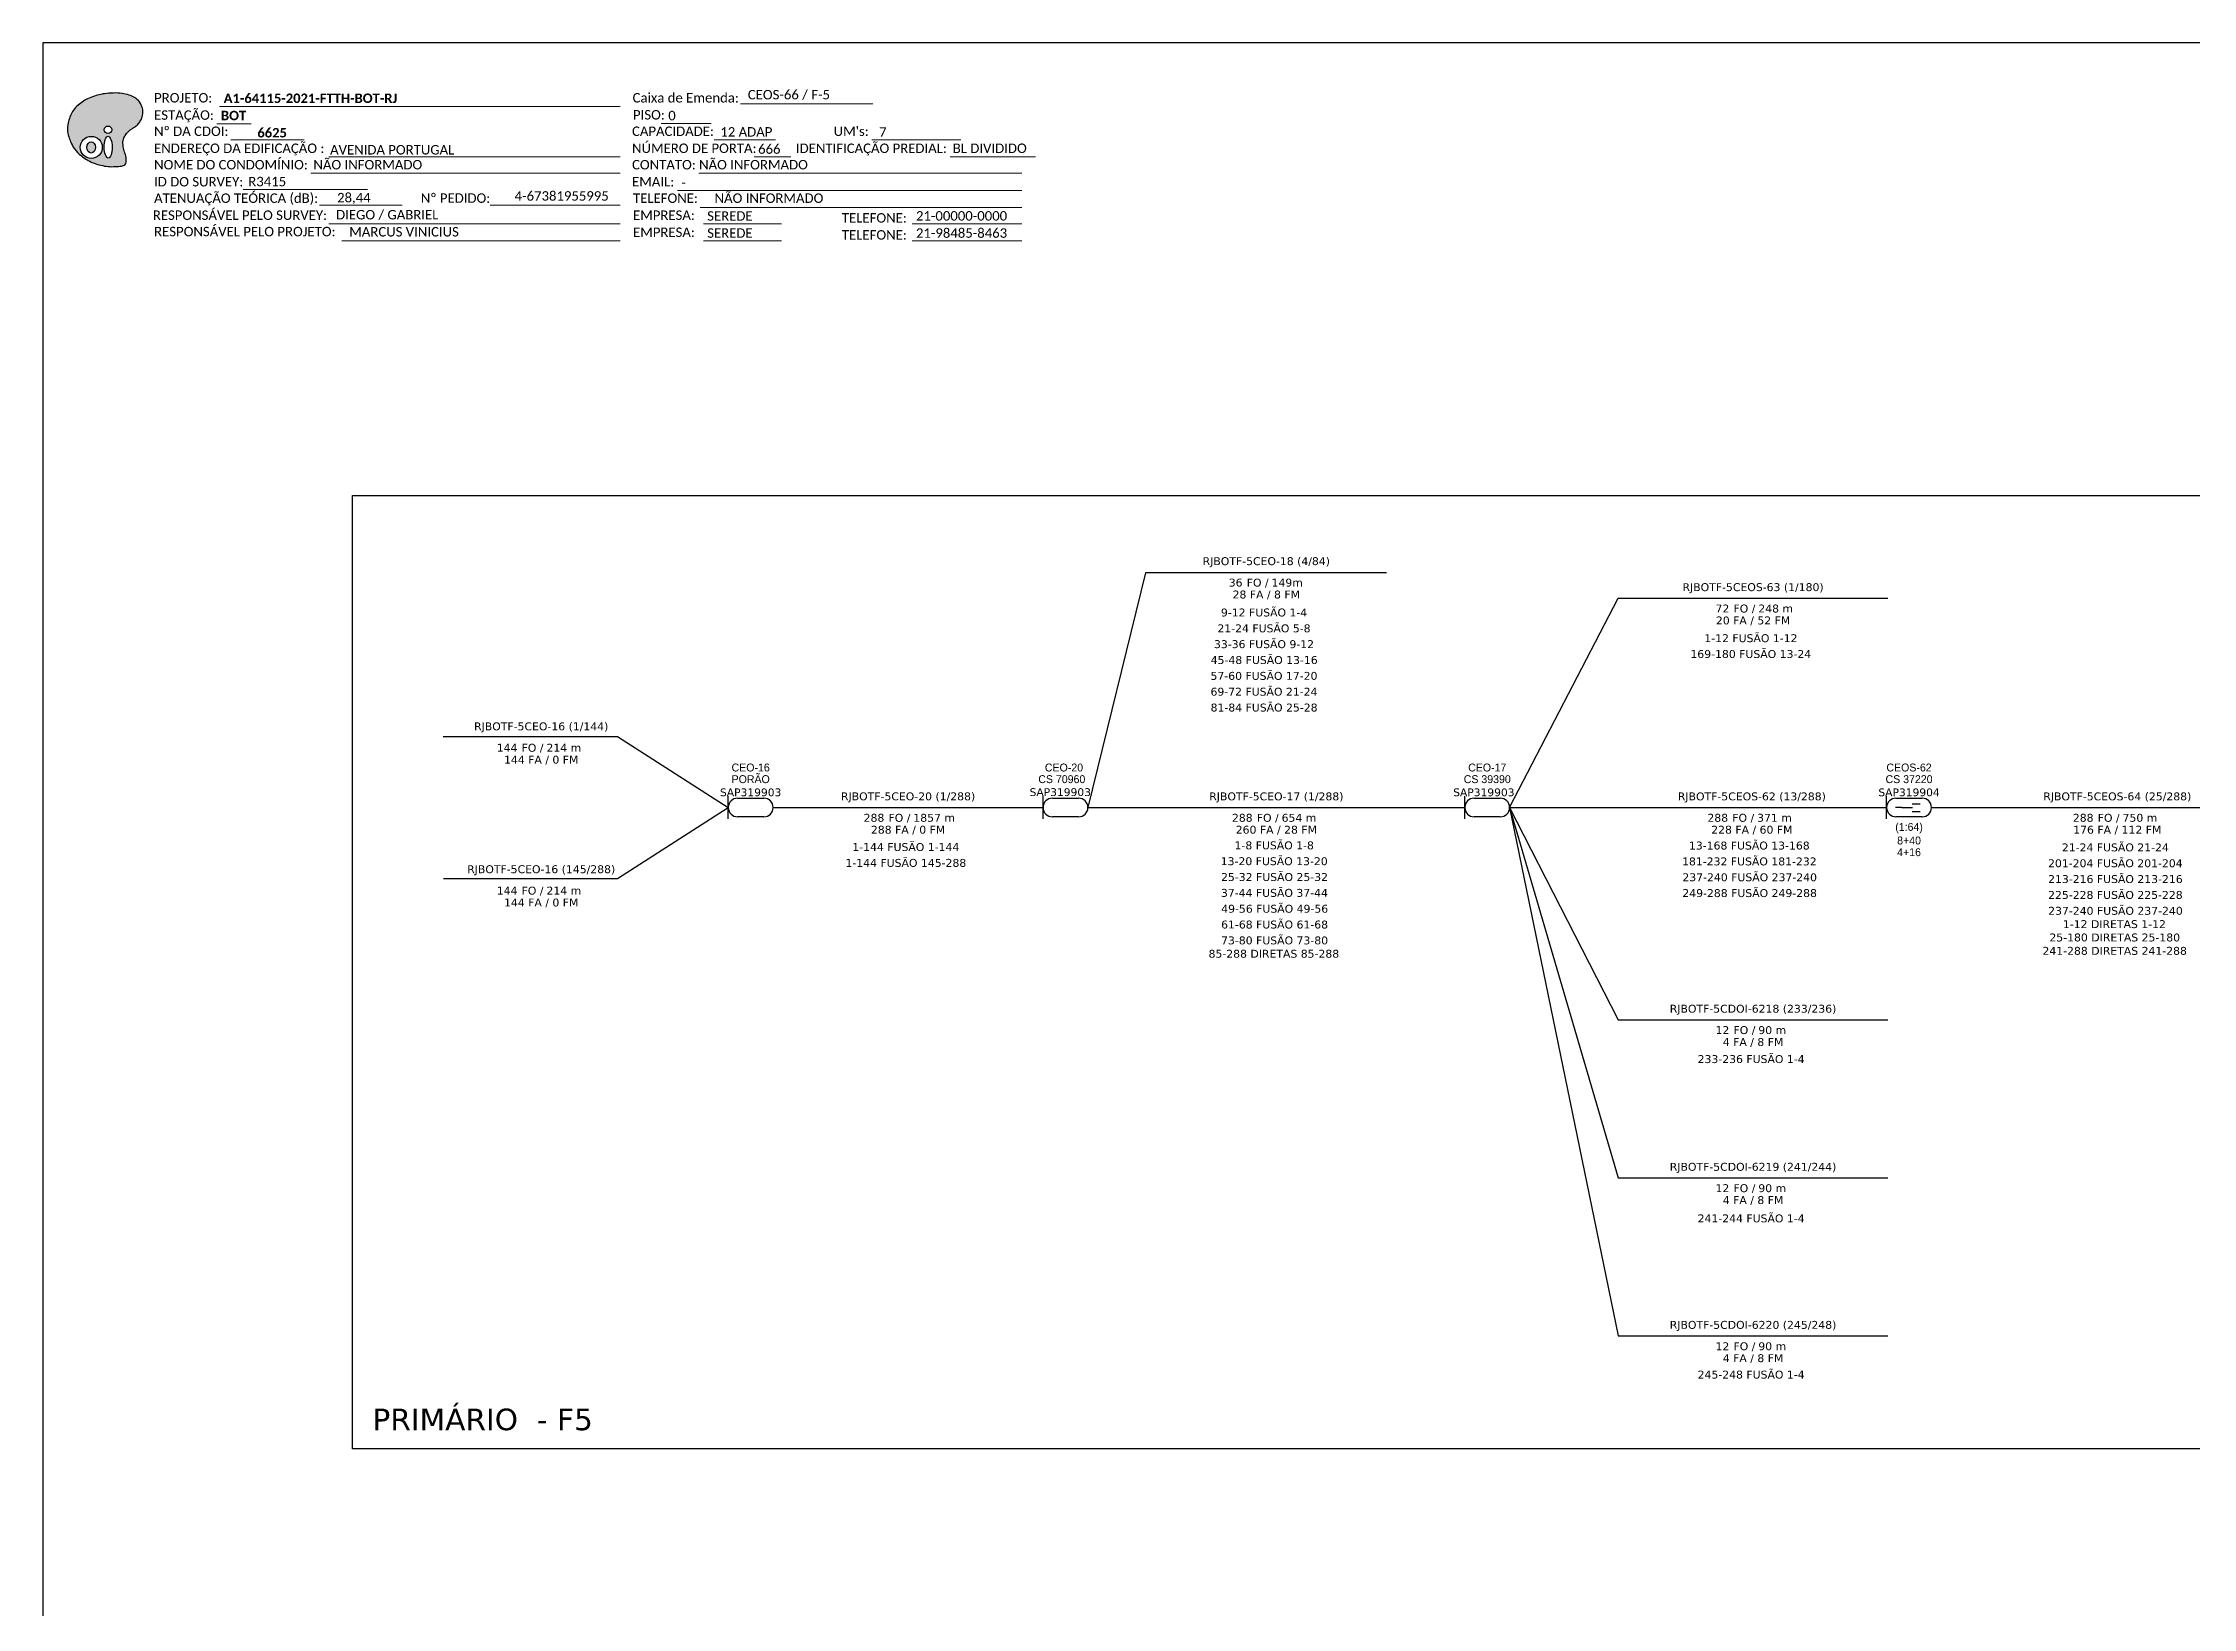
# Model space of a CAD drawing. Header units: inches. Extents: x 1031 to 2852, y 310 to 904.
# Drawn here: x 2013.2 to 2420.9, y 607 to 904 of the extents above; entities that cross this region are included whole.
import ezdxf
from ezdxf.enums import TextEntityAlignment as Align

# ---------------------------------------------------------------- set-up
doc = ezdxf.new("R2010")
doc.units = ezdxf.units.IN
doc.header["$MEASUREMENT"] = 0
for name, color, linetype in [('CD a instalar', 1, 'Continuous'), ('CDO_INTERIOR', 1, 'Continuous'), ('CEO', 1, 'Continuous'), ('CEOS', 1, 'Continuous')]:
    doc.layers.add(name, color=color, linetype=linetype)
doc.layers.add('Texto_Cabos', color=1, linetype='Continuous', lineweight=20)
doc.styles.add('siredit', font='verdana.ttf')
doc.styles.add('Style-font000', font='font000.shx')
doc.styles.add('WMF-Calibri0', font='calibri.ttf')
doc.styles.add('WMF-Calibri1', font='calibrib.ttf')

# ---------------------------------------------------------------- blocks, each defined once
blk = doc.blocks.new('OI')
h = blk.add_hatch(color=40)
edge = h.paths.add_edge_path()
edge.add_spline(control_points=[(4.35, -0.67), (3.92, -0.99), (3.26, -1.5), (2.81, -2.59), (2.9, -3.5), (3.06, -4.27), (3.31, -4.85), (3.37, -5.39), (3.4, -5.88), (3.2, -6.4), (2.54, -6.61), (1.65, -6.63), (0.55, -6.67), (-0.56, -6.42), (-1.61, -6.14), (-2.77, -5.61), (-3.92, -4.77), (-4.89, -3.7), (-5.34, -2.65), (-5.6, -1.94), (-5.85, -0.96), (-5.71, 0.47), (-5.1, 2.02), (-4.14, 3.02), (-3.3, 3.61), (-2.37, 4.16), (-1.36, 4.44), (-0.56, 4.7), (0.79, 4.85), (2.24, 4.97), (3.79, 4.57), (4.67, 4.21), (5.44, 3.65), (5.76, 2.99), (6.03, 2.21), (6.01, 1.46), (5.72, 0.64), (5.31, 0.08), (4.88, -0.38), (4.51, -0.55), (4.35, -0.67)], knot_values=[0, 0, 0, 0, 1.60434, 2.417191, 3.427595, 4.282808, 4.776746, 5.304182, 5.888771, 6.258406, 6.858137, 7.79129, 8.986195, 10.124242, 11.187857, 12.242908, 13.953784, 15.414161, 16.515391, 17.349188, 17.675853, 19.552021, 21.515531, 22.568638, 23.63245, 24.621084, 25.782718, 26.745347, 27.142653, 29.870543, 31.004649, 31.921532, 32.709589, 33.801391, 34.042471, 35.192333, 35.971461, 36.628871, 37.254359, 37.836911, 37.836911, 37.836911, 37.836911], degree=3, periodic=0)
h.paths.add_polyline_path([(1.13, -0.87, -1), (-0.04, -0.87, -1)], flags=16)
edge = h.paths.add_edge_path(flags=16)
edge.add_ellipse((0.56, -3.59), major_axis=(-0.02, 1.71), ratio=0.361305, start_angle=0, end_angle=360)
h.paths.add_polyline_path([(-0.36, -3.62, -1), (-3.8, -3.62, -1)], flags=16)
edge = h.paths.add_edge_path(flags=0)
edge.add_ellipse((-2.08, -3.62), major_axis=(0, 0.885), ratio=0.758294, start_angle=0, end_angle=360)
at = {"color": 40}
for centre, radius in [((-2.08, -3.62), 1.72), ((0.54, -0.87), 0.587)]:
    blk.add_circle(centre, radius, dxfattribs=at)
blk.add_ellipse((-2.08, -3.62), major_axis=(0, 0.885), ratio=0.758294, start_param=-3.141592653589792, end_param=3.141592653589792, dxfattribs=at)
blk.add_ellipse((0.56, -3.59), major_axis=(-0.02, 1.71), ratio=0.361305, dxfattribs=at)
at = {"color": 40, "start_tangent": (-0.800898, -0.598801), "end_tangent": (-0.800898, -0.598801)}
blk.add_spline([(4.35, -0.67), (3.2, -1.78), (2.9, -2.54), (2.92, -3.55), (3.12, -4.38), (3.28, -4.85), (3.37, -5.37), (3.35, -5.95), (3.2, -6.29), (2.66, -6.55), (1.73, -6.63), (0.54, -6.62), (-0.58, -6.41), (-1.6, -6.11), (-2.56, -5.67), (-3.95, -4.67), (-4.89, -3.56), (-5.37, -2.56), (-5.64, -1.78), (-5.72, -1.46), (-5.63, 0.42), (-4.84, 2.22), (-4.13, 2.99), (-3.27, 3.62), (-2.4, 4.09), (-1.3, 4.47), (-0.37, 4.72), (0.02, 4.77), (2.75, 4.8), (3.85, 4.53), (4.69, 4.16), (5.31, 3.68), (5.85, 2.73), (5.93, 2.5), (5.94, 1.35), (5.67, 0.62), (5.29, 0.08), (4.84, -0.36), (4.35, -0.67)], degree=3, dxfattribs=at)

msp = doc.modelspace()

# ---------------------------------------------------------------- linework, layer by layer
msp.add_lwpolyline([(2013.17, 310), (2851.74, 310), (2851.74, 904), (2013.17, 904), (2013.17, 310)])
at = {"color": 7, "lineweight": 0}
for points in [[(2046.64, 891.96), (2122.62, 891.96)], [(2145.46, 892.45), (2170.59, 892.45)], [(2046.13, 888.68), (2052.68, 888.68)], [(2048.79, 885.61), (2062.73, 885.61)], [(2130.41, 888.72), (2139.9, 888.72)], [(2140.46, 885.61), (2152.08, 885.61)], [(2170.4, 885.61), (2187.26, 885.61)], [(2067.36, 882.37), (2122.62, 882.37)], [(2148.05, 882.37), (2154.99, 882.37)], [(2185.22, 882.37), (2201.39, 882.37)], [(2063.95, 879.26), (2122.62, 879.26)], [(2137.58, 879.26), (2198.8, 879.26)], [(2051.11, 876.19), (2074.74, 876.19)], [(2065.64, 873.23), (2081.32, 873.23)], [(2097.98, 873.23), (2122.47, 873.23)], [(2098.48, 873.24), (2122.63, 873.24)], [(2133.54, 876.02), (2198.8, 876.02)], [(2137.82, 872.78), (2198.8, 872.78)], [(2067.36, 869.67), (2122.62, 869.67)], [(2138.43, 869.67), (2153.23, 869.67)], [(2178.04, 869.67), (2198.8, 869.67)], [(2069.85, 866.43), (2122.62, 866.43)], [(2138.43, 866.43), (2153.23, 866.43)], [(2178.04, 866.43), (2198.8, 866.43)]]:
    msp.add_lwpolyline(points, dxfattribs=at)
msp.add_lwpolyline([(2071.85, 818.14), (2720.98, 818.14), (2720.98, 637.19), (2071.85, 637.19)], close=True)
at = {"layer": 'CD a instalar', "color": 0, "linetype": 'Continuous'}
for p, q in [((2291.34, 758.91), (2311.95, 798.62)), ((2311.95, 798.62), (2363.05, 798.62)), ((2122.11, 772.37), (2143.14, 758.91)), ((2122.11, 745.46), (2143.14, 758.91)), ((2211.34, 758.91), (2282.84, 758.91)), ((2291.34, 758.91), (2362.84, 758.91)), ((2291.34, 758.91), (2311.95, 718.62)), ((2291.34, 758.91), (2311.95, 688.62)), ((2291.34, 758.91), (2311.95, 658.62)), ((2371.34, 758.91), (2442.84, 758.91)), ((2311.95, 718.62), (2363.05, 718.62)), ((2311.95, 688.62), (2363.05, 688.62))]:
    msp.add_line(p, q, dxfattribs=at)
at = {"layer": 'CD a instalar', "color": 7, "linetype": 'Continuous'}
for p, q in [((2089.08, 772.37), (2122.11, 772.37)), ((2089.12, 745.46), (2122.11, 745.46)), ((2311.95, 658.62), (2363.05, 658.62))]:
    msp.add_line(p, q, dxfattribs=at)
at = {"layer": 'CDO_INTERIOR', "color": 0, "linetype": 'Continuous'}
for p, q in [((2222.28, 803.44), (2211.34, 758.91)), ((2267.96, 803.44), (2222.28, 803.44)), ((2151.64, 758.91), (2202.84, 758.91))]:
    msp.add_line(p, q, dxfattribs=at)
at = {"layer": 'CEO', "color": 0}
for p, q in [((2143.14, 756.78), (2143.14, 761.05)), ((2144.91, 760.68), (2149.88, 760.68)), ((2202.84, 756.78), (2202.84, 761.05)), ((2204.61, 760.68), (2209.57, 760.68)), ((2282.84, 756.78), (2282.84, 761.05)), ((2284.61, 760.68), (2289.57, 760.68)), ((2149.88, 757.14), (2144.91, 757.14)), ((2209.57, 757.14), (2204.61, 757.14)), ((2289.57, 757.14), (2284.61, 757.14))]:
    msp.add_line(p, q, dxfattribs=at)
for centre, start, end in [((2144.91, 758.91), 90, 270), ((2149.88, 758.91), 270, 90), ((2204.61, 758.91), 90, 270), ((2209.57, 758.91), 270, 90), ((2284.61, 758.91), 90, 270), ((2289.57, 758.91), 270, 90)]:
    msp.add_arc(centre, 1.77, start, end, dxfattribs=at)
at = {"layer": 'CEOS', "color": 0}
for p, q in [((2362.84, 756.78), (2362.84, 761.05)), ((2365.72, 758.91), (2364.53, 758.91)), ((2364.61, 760.68), (2369.57, 760.68)), ((2365.72, 758.91), (2367.77, 758.91)), ((2367.68, 759.61), (2369.19, 759.61)), ((2369.57, 757.14), (2364.61, 757.14)), ((2367.68, 758.14), (2369.19, 758.14))]:
    msp.add_line(p, q, dxfattribs=at)
for centre, start, end in [((2364.61, 758.91), 90, 270), ((2369.57, 758.91), 270, 90)]:
    msp.add_arc(centre, 1.77, start, end, dxfattribs=at)

# ---------------------------------------------------------------- block references
at = {"color": 7, "xscale": 1.213923925196705, "yscale": 1.213923925155541, "zscale": 1.213923925163967, "rotation": 0.1532896023263809}
msp.add_blockref('OI', (2024.84, 888.58), dxfattribs=at)

# ---------------------------------------------------------------- texts
at = {"color": 7, "lineweight": 0, "style": 'WMF-Calibri0'}
for s, height, p in [('PROJETO:', 1.793, (2034.24, 892.7)), ('Caixa de Emenda:', 1.7927, (2125, 892.7)), ('ESTAÇÃO:', 1.793, (2034.24, 889.42)), ('PISO:', 1.793, (2125.07, 889.47)), ('ENDEREÇO DA EDIFICAÇÃO :', 1.7927, (2034.24, 883.12)), ('Nº DA CDOI:', 1.7927, (2034.24, 886.35)), ('CAPACIDADE:', 1.7927, (2124.89, 886.35)), ('NÚMERO DE PORTA:', 1.7927, (2124.89, 883.12)), ('IDENTIFICAÇÃO PREDIAL:', 1.7927, (2155.97, 883.12)), ("UM's:", 1.793, (2163.13, 886.35)), ('BL DIVIDIDO', 1.7927, (2185.72, 883.12)), ('NOME DO CONDOMÍNIO:', 1.7927, (2034.24, 880)), ('NÃO INFORMADO', 1.7927, (2064.46, 880)), ('CONTATO: NÃO INFORMADO', 1.7927, (2124.89, 880)), ('ID DO SURVEY:', 1.7927, (2034.24, 876.77)), ('EMAIL:', 1.793, (2124.89, 876.77)), ('RESPONSÁVEL PELO SURVEY:', 1.7927, (2034, 870.42)), ('ATENUAÇÃO TEÓRICA (dB):', 1.7927, (2034.24, 873.65)), ('Nº PEDIDO:', 1.793, (2084.83, 873.66)), ('TELEFONE:     NÃO INFORMADO', 1.7927, (2125.07, 873.65)), ('RESPONSÁVEL PELO PROJETO:', 1.7927, (2034.24, 867.31)), ('EMPRESA:', 1.793, (2125.07, 870.42)), ('EMPRESA:', 1.793, (2125.07, 867.18)), ('TELEFONE:', 1.793, (2164.68, 869.91)), ('TELEFONE:', 1.793, (2164.68, 866.68))]:
    msp.add_text(s, height=height, dxfattribs=at).set_placement(p)
at = {"color": 7, "linetype": 'Continuous'}
for s, height, style, p in [('A1-64115-2021-FTTH-BOT-RJ', 1.7927, 'WMF-Calibri1', (2047.44, 892.61)), ('CEOS-66 / F-5', 1.7927, 'WMF-Calibri0', (2146.85, 893.29)), ('BOT', 1.793, 'WMF-Calibri1', (2046.92, 889.33)), ('0', 1.79, 'WMF-Calibri0', (2131.76, 889.32)), ('AVENIDA PORTUGAL', 1.7927, 'WMF-Calibri0', (2067.62, 882.83)), ('666', 1.793, 'WMF-Calibri0', (2148.8, 882.97)), ('-', 1.79, 'WMF-Calibri0', (2134.24, 876.62)), ('DIEGO / GABRIEL', 1.7927, 'WMF-Calibri0', (2068.76, 870.51)), ('MARCUS VINICIUS', 1.7927, 'WMF-Calibri0', (2071.25, 867.27)), ('SEREDE', 1.793, 'WMF-Calibri0', (2139.14, 870.27)), ('SEREDE', 1.793, 'WMF-Calibri0', (2139.14, 867.03)), ('21-00000-0000', 1.7927, 'WMF-Calibri0', (2178.74, 870.29)), ('21-98485-8463', 1.7927, 'WMF-Calibri0', (2178.74, 867.03))]:
    msp.add_text(s, height=height, dxfattribs=dict(at, style=style)).set_placement(p)
at = {"color": 7, "linetype": 'Continuous', "style": 'WMF-Calibri1'}
msp.add_text('6625', height=1.793, dxfattribs=at).set_placement((2056.63, 886.07), align=Align.CENTER)
at = {"color": 0, "linetype": 'Continuous', "style": 'WMF-Calibri0'}
for s, height, p in [('12 ADAP', 1.793, (2141.64, 886.23)), ('7', 1.79, (2171.75, 886.21)), ('R3415', 1.793, (2052.1, 876.8))]:
    msp.add_text(s, height=height, dxfattribs=at).set_placement(p)
at = {"color": 0, "lineweight": 0, "style": 'WMF-Calibri0'}
msp.add_text('28,44', height=1.793, dxfattribs=at).set_placement((2068.95, 873.75))
at = {"color": 7, "style": 'WMF-Calibri0'}
msp.add_text('4-67381955995 ', height=1.7927, dxfattribs=at).set_placement((2102.62, 874.07))
at = {"layer": 'CEO', "color": 0, "linetype": 'Continuous'}
for s, height, style, p in [('CEO-16', 1.499, 'Style-font000', (2147.39, 766.5)), ('CEO-20', 1.499, 'Style-font000', (2206.81, 766.5)), ('CEO-17', 1.499, 'Style-font000', (2287.09, 766.5)), ('SAP319903', 1.478, 'siredit', (2147.39, 761.79)), ('PORÃO', 1.499, 'Style-font000', (2147.39, 764.29)), ('SAP319903 ', 1.478, 'siredit', (2206.43, 761.83)), ('CS 70960', 1.499, 'Style-font000', (2206.4, 764.29)), ('SAP319903  ', 1.4783, 'siredit', (2287.09, 761.79)), ('CS 39390', 1.499, 'Style-font000', (2287.09, 764.29))]:
    msp.add_text(s, height=height, dxfattribs=dict(at, style=style)).set_placement(p, align=Align.MIDDLE_CENTER)
at = {"layer": 'CEOS', "color": 0, "linetype": 'Continuous'}
for s, height, style, p in [('CEOS-62', 1.499, 'Style-font000', (2367.09, 766.5)), ('SAP319904', 1.478, 'siredit', (2367.09, 761.79)), ('CS 37220', 1.499, 'Style-font000', (2367.09, 764.29))]:
    msp.add_text(s, height=height, dxfattribs=dict(at, style=style)).set_placement(p, align=Align.MIDDLE_CENTER)
at = {"layer": 'CEOS', "color": 0, "linetype": 'Continuous', "style": 'Style-font000'}
for s, p in [('(1:64)', (2367.09, 755.98)), ('4+16', (2367.09, 751.18)), ('8+40', (2367.09, 753.4))]:
    msp.add_text(s, height=1.499, dxfattribs=at).set_placement(p, align=Align.TOP_CENTER)
at = {"layer": 'Texto_Cabos', "color": 0, "linetype": 'Continuous', "style": 'siredit'}
for s, p in [('RJBOTF-5CEO-18 (4/84)', (2245.18, 805.66)), ('28 FA / 8 FM', (2245.18, 799.33)), ('RJBOTF-5CEOS-63 (1/180)', (2337.5, 800.73)), ('20 FA / 52 FM', (2337.5, 794.41)), ('RJBOTF-5CEO-20 (1/288)', (2177.24, 761.03)), ('RJBOTF-5CEO-17 (1/288)', (2247.09, 761.02)), ('RJBOTF-5CEOS-62 (13/288)', (2337.27, 761.02)), ('RJBOTF-5CEOS-64 (25/288)', (2406.58, 761.02)), ('288 FA / 0 FM', (2177.24, 754.7)), ('260 FA / 28 FM', (2247.09, 754.7)), ('228 FA / 60 FM', (2337.27, 754.7)), ('176 FA / 112 FM', (2406.58, 754.7)), ('RJBOTF-5CDOI-6218 (233/236)', (2337.5, 720.73)), ('4 FA / 8 FM', (2337.5, 714.41)), ('RJBOTF-5CDOI-6219 (241/244)', (2337.5, 690.73)), ('4 FA / 8 FM', (2337.5, 684.41))]:
    msp.add_text(s, height=1.5, dxfattribs=at).set_placement(p, align=Align.MIDDLE_CENTER)
for s, p in [('36', (2240.68, 801.59)), ('72', (2333, 796.67)), ('288', (2172.74, 756.96)), ('288', (2242.59, 756.96)), ('288', (2332.77, 756.96)), ('288', (2402.08, 756.96)), ('12', (2333, 716.67)), ('12', (2333, 686.67))]:
    msp.add_text(s, height=1.5, dxfattribs=at).set_placement(p, align=Align.MIDDLE_RIGHT)
at = {"layer": 'Texto_Cabos', "color": 0, "style": 'siredit'}
for p in [(2245.62, 801.59), (2337.94, 796.67), (2177.68, 756.96), (2247.53, 756.96), (2337.71, 756.96), (2407.02, 756.96), (2337.94, 716.67), (2337.94, 686.67)]:
    msp.add_text('FO /', height=1.5, dxfattribs=at).set_placement(p, align=Align.MIDDLE_RIGHT)
at = {"layer": 'Texto_Cabos', "color": 0, "linetype": 'Continuous', "style": 'siredit'}
for s, p in [('149m', (2246.18, 801.59)), ('248 m', (2338.5, 796.67)), ('214 m', (2108.66, 770.25)), ('1857 m', (2178.24, 756.96)), ('654 m', (2248.09, 756.96)), ('371 m', (2338.27, 756.96)), ('750 m', (2407.58, 756.96)), ('214 m', (2108.66, 743.14)), ('90 m', (2338.5, 716.67)), ('90 m', (2338.5, 686.67))]:
    msp.add_text(s, height=1.5, dxfattribs=at).set_placement(p, align=Align.MIDDLE_LEFT)
for s, p in [('9-12 FUSÃO 1-4', (2236.58, 795.17)), ('21-24 FUSÃO 5-8', (2235.91, 792.16)), ('1-12 FUSÃO 1-12', (2328.26, 790.29)), ('45-48 FUSÃO 13-16', (2234.64, 786.15)), ('33-36 FUSÃO 9-12', (2235.26, 789.16)), ('169-180 FUSÃO 13-24', (2325.62, 787.29)), ('57-60 FUSÃO 17-20', (2234.6, 783.14)), ('69-72 FUSÃO 21-24', (2234.6, 780.14)), ('81-84 FUSÃO 25-28', (2234.62, 777.13)), ('1-144 FUSÃO 1-144', (2166.67, 750.66)), ('1-8 FUSÃO 1-8', (2239.16, 750.98)), ('13-168 FUSÃO 13-168', (2325.34, 750.94)), ('21-24 FUSÃO 21-24', (2396.07, 750.59)), ('1-144 FUSÃO 145-288', (2165.37, 747.65)), ('25-32 FUSÃO 25-32', (2236.6, 744.97)), ('13-20 FUSÃO 13-20', (2236.54, 747.97)), ('237-240 FUSÃO 237-240', (2324.1, 744.92)), ('181-232 FUSÃO 181-232', (2324.04, 747.93)), ('201-204 FUSÃO 201-204', (2393.45, 747.58)), ('213-216 FUSÃO 213-216', (2393.46, 744.58)), ('37-44 FUSÃO 37-44', (2236.58, 741.96)), ('249-288 FUSÃO 249-288', (2324.09, 741.92)), ('225-228 FUSÃO 225-228', (2393.46, 741.57)), ('49-56 FUSÃO 49-56', (2236.63, 738.95)), ('237-240 FUSÃO 237-240', (2393.47, 738.56)), ('61-68 FUSÃO 61-68', (2236.61, 735.95)), ('73-80 FUSÃO 73-80', (2236.61, 732.94)), ('25-180 DIRETAS 25-180', (2393.71, 733.5)), ('1-12 DIRETAS 1-12', (2396.27, 736.03)), ('85-288 DIRETAS 85-288', (2234.23, 730.41)), ('241-288 DIRETAS 241-288', (2392.39, 730.96)), ('233-236 FUSÃO 1-4', (2326.99, 710.42)), ('241-244 FUSÃO 1-4', (2326.99, 680.19))]:
    msp.add_text(s, height=1.5, dxfattribs=at).set_placement(p)
at = {"layer": 'Texto_Cabos', "color": 7, "linetype": 'Continuous', "style": 'siredit'}
for s, p in [('RJBOTF-5CEO-16 (1/144)', (2107.66, 774.31)), ('144 FA / 0 FM', (2107.66, 767.99)), ('RJBOTF-5CEO-16 (145/288)', (2107.66, 747.2)), ('144 FA / 0 FM', (2107.66, 740.88)), ('RJBOTF-5CDOI-6220 (245/248)', (2337.5, 660.73)), ('4 FA / 8 FM', (2337.5, 654.41))]:
    msp.add_text(s, height=1.5, dxfattribs=at).set_placement(p, align=Align.MIDDLE_CENTER)
for s, p in [('144', (2103.16, 770.25)), ('144', (2103.16, 743.14)), ('12', (2333, 656.67))]:
    msp.add_text(s, height=1.5, dxfattribs=at).set_placement(p, align=Align.MIDDLE_RIGHT)
at = {"layer": 'Texto_Cabos', "color": 7, "style": 'siredit'}
for p in [(2108.09, 770.25), (2108.09, 743.14), (2337.94, 656.67)]:
    msp.add_text('FO /', height=1.5, dxfattribs=at).set_placement(p, align=Align.MIDDLE_RIGHT)
at = {"layer": 'Texto_Cabos', "color": 7, "linetype": 'Continuous', "style": 'siredit'}
msp.add_text('90 m', height=1.5, dxfattribs=at).set_placement((2338.5, 656.67), align=Align.MIDDLE_LEFT)
msp.add_text('245-248 FUSÃO 1-4', height=1.5, dxfattribs=at).set_placement((2326.99, 650.54))
at = {"layer": 'Texto_Cabos', "color": 1, "linetype": 'Continuous', "style": 'siredit'}
msp.add_text('PRIMÁRIO  - F5', height=4.0951, dxfattribs=at).set_placement((2096.55, 642.79), align=Align.MIDDLE_CENTER)

doc.saveas('drawing.dxf')
